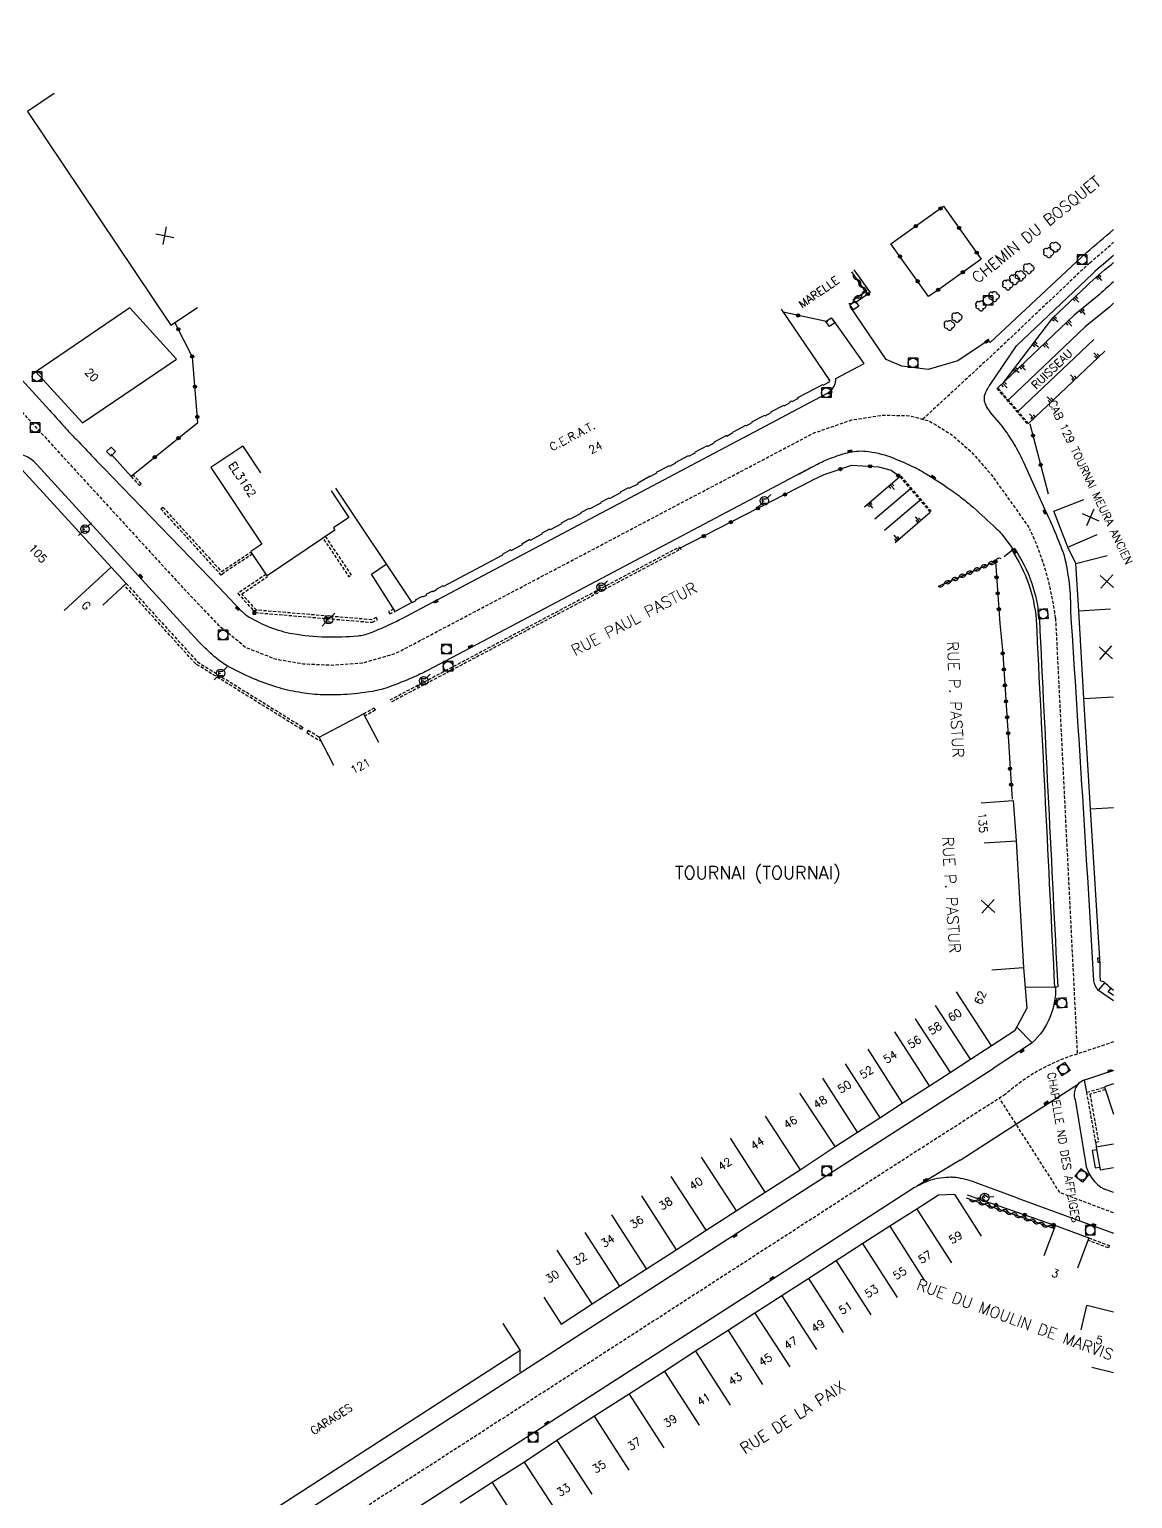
# Model space of a CAD drawing. Header units: millimetres. Extents: x 80999 to 82003, y 144000 to 145000.
# Drawn here: x 81830.7 to 82003, y 144390.5 to 144619.9 of the extents above; entities that cross this region are included whole.
import ezdxf
from ezdxf.enums import TextEntityAlignment as Align

# ---------------------------------------------------------------- set-up
doc = ezdxf.new("R2010")
doc.units = ezdxf.units.MM
doc.linetypes.add('DASHED', pattern=[0.75, 0.5, -0.25])
doc.layers.get('0').update_dxf_attribs({"linetype": 'CONTINUOUS'})
for name, color, linetype in [('W0001', 6, 'DASHED'), ('W0008', 7, 'CONTINUOUS'), ('W0100', 7, 'CONTINUOUS'), ('W0112', 1, 'DASHED'), ('W0211', 2, 'CONTINUOUS'), ('W0300', 7, 'CONTINUOUS'), ('W0310', 3, 'CONTINUOUS'), ('W0322', 7, 'CONTINUOUS'), ('W0330', 7, 'CONTINUOUS'), ('W0334', 7, 'CONTINUOUS'), ('W0400', 7, 'CONTINUOUS'), ('W0420', 7, 'CONTINUOUS'), ('W0471', 7, 'CONTINUOUS'), ('W0500', 5, 'DASHED'), ('W0980', 7, 'CONTINUOUS'), ('W0984', 7, 'CONTINUOUS'), ('W0989', 7, 'CONTINUOUS'), ('W0991', 7, 'CONTINUOUS'), ('W1102', 7, 'CONTINUOUS')]:
    doc.layers.add(name, color=color, linetype=linetype)
doc.styles.get("Standard").update_dxf_attribs({"font": 'romans.shx', "width": 0.85})

# ---------------------------------------------------------------- blocks, each defined once
blk = doc.blocks.new('t211o')
at = {"color": 0, "linetype": 'Continuous'}
for p, q in [((-0.29, 0.5), (-0.29, 0)), ((0, 1), (0, 0)), ((0.29, 0.5), (0.29, 0))]:
    blk.add_line(p, q, dxfattribs=at)
blk = doc.blocks.new('T420')
for p, q in [((0.75, 0.75), (-0.75, 0.75)), ((-0.75, 0.75), (-0.75, -0.75)), ((0.75, 0.75), (0.75, -0.75)), ((0.75, -0.75), (-0.75, -0.75))]:
    blk.add_line(p, q)
blk.add_ellipse((0, 0), major_axis=(-0.53, 0.53), ratio=1, start_param=3.926991, end_param=10.210176)
blk = doc.blocks.new('T400')
for p, q in [((-0.15, 0.3), (0.15, 0.3)), ((-0.15, -0.25), (-0.15, 0.3)), ((-0.15, 0.15), (0.15, 0.15)), ((-0.15, 0), (0.15, 0)), ((0.15, 0.3), (0.15, -0.25)), ((-0.15, -0.15), (0.15, -0.15)), ((-0.15, -0.25), (-0.15, -0.3)), ((-0.15, -0.3), (0.15, -0.3)), ((0.15, -0.3), (0.15, -0.25))]:
    blk.add_line(p, q)
blk = doc.blocks.new('t112o')
at = {"color": 0, "linetype": 'Continuous'}
for p, q in [((-0.5, 0.5), (0.5, 0.5)), ((-0.5, -0.5), (-0.5, 0.5)), ((0.5, 0.5), (0.5, -0.5)), ((0.5, -0.5), (-0.5, -0.5))]:
    blk.add_line(p, q, dxfattribs=at)
blk = doc.blocks.new('T471')
for p, q in [((-0.333334, 0.333334), (-0.333334, -0.333334)), ((-0.333334, 0.333334), (0.333334, 0.333334)), ((-0.333334, 0), (0, 0)), ((0.500001, 0.500001), (1.000002, 1.000002)), ((-0.500001, -0.500001), (-1.000002, -1.000002)), ((-0.333334, -0.333334), (0.333334, -0.333334))]:
    blk.add_line(p, q)
blk.add_ellipse((0, 0), major_axis=(0.471405, 0.471405), ratio=1, start_param=5.4977871438, end_param=11.780972451)
blk = doc.blocks.new('t330o')
at = {"color": 0, "linetype": 'Continuous'}
for p, q in [((0.25, -0.25), (-0.25, 0.25)), ((-0.25, -0.25), (0.25, 0.25)), ((-0.25, 0.25), (-0.25, -0.25)), ((0.25, 0.25), (-0.25, 0.25)), ((0.25, -0.25), (0.25, 0.25)), ((-0.25, -0.25), (0.25, -0.25)), ((-0.25, -0.25), (-0.25, -0.25))]:
    blk.add_line(p, q, dxfattribs=at)
blk = doc.blocks.new('T300')
for p, q in [((-0.8, 0.51), (-0.86, 0.34)), ((-0.86, 0.34), (-0.86, 0.17)), ((-0.86, 0.17), (-0.74, 0.06)), ((-0.69, 0.63), (-0.8, 0.51)), ((-0.8, -0.06), (-0.74, 0.06)), ((-0.74, 0.06), (-0.69, 0.11)), ((-0.57, 0.69), (-0.69, 0.63)), ((-0.46, 0.69), (-0.57, 0.69)), ((-0.29, 0.63), (-0.46, 0.69)), ((-0.29, 0.63), (-0.17, 0.74)), ((-0.23, 0.57), (-0.29, 0.63)), ((-0.17, 0.74), (-0.06, 0.8)), ((-0.06, 0.8), (0.06, 0.8)), ((0.06, 0.8), (0.23, 0.74)), ((0.23, 0.74), (0.34, 0.63)), ((0.34, 0.63), (0.4, 0.51)), ((0.46, 0.46), (0.34, 0.46)), ((0.4, 0.51), (0.4, 0.46)), ((0.57, 0.4), (0.46, 0.46)), ((0.57, 0.4), (0.69, 0.29)), ((0.69, 0.29), (0.74, 0.17)), ((0.74, 0.06), (0.69, -0.17)), ((0.74, 0.17), (0.74, 0.06)), ((-0.8, -0.17), (-0.8, -0.06)), ((-0.8, -0.23), (-0.8, -0.17)), ((-0.74, -0.34), (-0.8, -0.23)), ((-0.69, -0.4), (-0.74, -0.34)), ((-0.51, -0.46), (-0.69, -0.4)), ((-0.4, -0.46), (-0.51, -0.46)), ((-0.4, -0.46), (-0.34, -0.46)), ((-0.34, -0.46), (-0.34, -0.4)), ((-0.34, -0.51), (-0.34, -0.46)), ((-0.29, -0.63), (-0.34, -0.51)), ((-0.17, -0.74), (-0.29, -0.63)), ((-0.06, -0.8), (-0.17, -0.74)), ((0.06, -0.8), (-0.06, -0.8)), ((0.17, -0.74), (0.06, -0.8)), ((0.23, -0.69), (0.17, -0.74)), ((0.29, -0.46), (0.23, -0.46)), ((0.29, -0.63), (0.23, -0.69)), ((0.46, -0.4), (0.29, -0.46)), ((0.34, -0.51), (0.29, -0.63)), ((0.34, -0.51), (0.34, -0.46)), ((0.57, -0.34), (0.46, -0.4)), ((0.63, -0.29), (0.57, -0.34)), ((0.69, -0.17), (0.63, -0.29))]:
    blk.add_line(p, q)
blk = doc.blocks.new('t322o')
at = {"color": 0, "linetype": 'Continuous'}
for radius in [0.25, 0.15]:
    blk.add_circle((0, 0), radius, dxfattribs=at)
blk = doc.blocks.new('t310o')
at = {"color": 0, "linetype": 'Continuous'}
for centre, start, end in [((-0.5, 0.38), 216.8699, 323.1304), ((0.5, -0.37), 36.8699, 143.1303)]:
    blk.add_arc(centre, 0.625, start, end, dxfattribs=at)
blk = doc.blocks.new('t991o')
at = {"color": 0, "linetype": 'Continuous'}
for p, q in [((-1, 1), (1, -1)), ((-1, -1), (1, 1))]:
    blk.add_line(p, q, dxfattribs=at)

msp = doc.modelspace()

# ---------------------------------------------------------------- linework, layer by layer
at = {"layer": 'W0001', "flags": 128}
for points in [[(81774.82, 144619.9), (81854.84, 144532.53)], [(81996.27, 144583.44), (81998.22, 144585.09), (82000, 144586.66)], [(81996.27, 144583.44), (81981.58, 144569.53), (81970.2, 144559.02)], [(81854.84, 144532.53), (81860.12, 144526.97), (81864.51, 144523.39), (81869.09, 144521.58), (81873.48, 144520.82), (81878.06, 144520.63), (81882.71, 144520.95), (81887.91, 144522.45), (81892.71, 144524.99), (81953.21, 144556.88), (81959.1, 144558.91), (81963.97, 144559.67), (81968.15, 144559.56), (81971.23, 144558.75), (81974.74, 144556.59), (81977.84, 144553.86), (81980.92, 144550.32), (81984.21, 144545.74), (81986.9, 144541.9)], [(81983.13, 144453.6), (81967.33, 144443.48), (81841.14, 144361.96)], [(82000, 144435.08), (81996.87, 144436.25), (81991.63, 144438.22), (81982.18, 144452.99)]]:
    msp.add_lwpolyline(points, dxfattribs=at)
at = {"layer": 'W0001'}
msp.add_lwpolyline([(81986.9, 144541.9, -0.079689), (81990.92, 144527.95, 0.000269), (81994.32, 144459.88)], format="xyb", dxfattribs=at)
at = {"layer": 'W0001', "flags": 128}
msp.add_lwpolyline([(82000, 144461.78, 0.000019), (81994.32, 144459.88, 0.110793), (81983.13, 144453.6, 0.110793)], format="xyb", dxfattribs=at)
at = {"layer": 'W0008', "flags": 128}
for points in [[(81995.81, 144585.1, 0.005765), (82000, 144588.63)], [(82000, 144584.61, -0.002034), (81996.73, 144581.79)], [(81989.26, 144544.98), (81986.04, 144552.13, 0.012598), (81985.4, 144553.45, 0.011789), (81984.65, 144554.83, 0.010372), (81984.09, 144555.76, 0.008357), (81983.35, 144556.87, 0.005614), (81982.61, 144557.94, 0.021861), (81982.4, 144558.21), (81980.78, 144560.09, -0.054282), (81980.17, 144560.99, -0.067523), (81979.86, 144561.81, -0.083526), (81979.83, 144562.5, -0.084052), (81980.02, 144563.16, -0.013585), (81980.4, 144563.92, -0.023981), (81980.65, 144564.33), (81984.83, 144570.46), (81996.73, 144581.79)], [(81855.34, 144526.25), (81847.17, 144535.21), (81831.92, 144551.92, 0.031739), (81831.51, 144552.32, 0.01973), (81830.78, 144552.89, 0.088879), (81829.86, 144553.33, 0.086021), (81828.81, 144553.44, 0.018076), (81827.87, 144553.33, 0.031059), (81827.33, 144553.22), (81785.63, 144541.71), (81715.2, 144522.29)], [(81950.83, 144550.46), (81953.77, 144552.01, -0.030491), (81955.8, 144552.92, -0.024239), (81958.46, 144553.79, -0.091423), (81961.28, 144554.02, -0.064851), (81965.15, 144553.12, -0.020432), (81968.39, 144551.75, -0.027213), (81970.72, 144550.49, -0.011704), (81974.02, 144548.37, -0.015602), (81976.4, 144546.64, -0.016802), (81978.06, 144545.26, -0.007453), (81981.67, 144541.97, -0.033384), (81982.52, 144541.05), (81984.23, 144538.82), (81984.06, 144538.69, -0.091155), (81984.15, 144538.51, -0.001136)], [(81952.86, 144551.55), (81901.44, 144524.32), (81892.86, 144519.78, -0.019572), (81890.5, 144518.65, -0.013779), (81887.03, 144517.26, -0.045565), (81884.27, 144516.52, -0.028563), (81879.75, 144516.01, -0.027231), (81876.13, 144516, -0.029156), (81872.77, 144516.37, -0.030593), (81869.32, 144517.18, -0.028225), (81865.72, 144518.49, -0.027395), (81861.58, 144520.53, -0.052822), (81859.63, 144521.93, -0.008255), (81857.93, 144523.48, -0.018217), (81857.2, 144524.22), (81855.34, 144526.25)], [(81984.91, 144437.44), (81978.39, 144439.84, 0.027914), (81976.88, 144440.3, 0.028112), (81975.34, 144440.59, 0.028381), (81974.79, 144440.63, 0.017066), (81973.87, 144440.61, 0.043602), (81972.04, 144440.36, 0.050839), (81970.53, 144439.84, 0.010921), (81969.4, 144439.29, 0.024694), (81968.92, 144439.02), (81945.89, 144424.17), (81912.99, 144403), (81880.47, 144382.05), (81846.85, 144360.37), (81843.56, 144358.23)]]:
    msp.add_lwpolyline(points, format="xyb", dxfattribs=at)
for points in [[(81995.81, 144585.1), (81980.72, 144570.98), (81980.43, 144571.33), (81975.65, 144568.15), (81971.06, 144566.78), (81966.92, 144567.29), (81964.49, 144568.34), (81958.85, 144576.63)], [(81838.72, 144365.7), (81871.13, 144386.71), (81942.04, 144432.46), (81981.18, 144457.62)], [(81976.05, 144443.3), (81969.4, 144439.29)], [(82000, 144438.24), (81998.59, 144438.76)], [(81984.91, 144437.44), (82000, 144431.9)], [(81907.32, 144410.26), (81907.36, 144413.59)]]:
    msp.add_lwpolyline(points, dxfattribs=at)
at = {"layer": 'W0008'}
for points in [[(81825.58, 144569.45), (81833.86, 144560.41, -0.004713), (81835.61, 144558.46, 0.007048), (81836.79, 144557.16, 0.006053), (81837.97, 144555.93, -0.003621), (81839.95, 144553.87, -0.001047), (81841.63, 144552.1, 0.002986), (81842.22, 144551.48), (81860.33, 144532.74), (81863.71, 144529.17, 0.072334), (81865.05, 144528.12, 0.034422), (81868.25, 144526.55, 0.053199), (81871.8, 144525.54, 0.03751), (81877, 144525.03, 0.028012), (81881.97, 144525.2, 0.07031), (81883.9, 144525.65, 0.013514), (81886.65, 144526.81, 0.01593), (81888.91, 144527.92), (81891.91, 144529.51), (81955.2, 144563.04, 0.0306), (81955.53, 144563.24, 0.023488), (81955.93, 144563.55, 0.078429), (81956.08, 144563.73, 0.025042), (81956.44, 144564.36, 0.070061), (81956.57, 144564.78, 0.049677), (81956.62, 144565.4), (81961.03, 144567.74), (81956.11, 144574.7)], [(82000, 144468.17), (81997.64, 144469.8, -0.171746), (81996.93, 144471.33, 0.001318), (81993.32, 144528.92, 0.063036), (81992.32, 144537.68, 0.023968), (81989.26, 144544.98)], [(81984.54, 144538.81, -0.125386), (81988.4, 144527.78, 0.000227), (81991.26, 144470.36), (81990.94, 144470.34, -0.210935), (81987.28, 144461.61), (81981.18, 144457.62)], [(82000, 144457.32), (81995.58, 144455.86, 0.438562), (81993.97, 144452.79), (81995.59, 144442.94, 0.239751), (81998.59, 144438.76)]]:
    msp.add_lwpolyline(points, format="xyb", dxfattribs=at)
at = {"layer": 'W0100', "flags": 128}
for points in [[(81834.58, 144609.86), (81830.43, 144607.07), (81852.82, 144573.7), (81856.97, 144576.49)], [(81948.11, 144576.18), (81955.7, 144565.01), (81955.51, 144564.9), (81955.56, 144564.82), (81954.61, 144564.3), (81954.55, 144564.4), (81950.66, 144562.36), (81950.72, 144562.25), (81950.72, 144562.25), (81949.77, 144561.74), (81949.71, 144561.85), (81949.41, 144561.7), (81949.46, 144561.59), (81948.51, 144561.07), (81948.45, 144561.17), (81948.45, 144561.17), (81946.43, 144560.14), (81946.48, 144560.03), (81946.48, 144560.03), (81945.53, 144559.5), (81945.47, 144559.6), (81943.46, 144558.55), (81943.52, 144558.44), (81942.56, 144557.93), (81942.51, 144558.03), (81940.49, 144556.97), (81940.54, 144556.87), (81940.54, 144556.87), (81939.59, 144556.34), (81939.53, 144556.45), (81937.51, 144555.4), (81937.57, 144555.29), (81937.57, 144555.29), (81936.62, 144554.77), (81936.56, 144554.88), (81934.54, 144553.83), (81934.6, 144553.72), (81933.64, 144553.2), (81933.59, 144553.3), (81931.56, 144552.23), (81931.61, 144552.13), (81930.66, 144551.62), (81930.6, 144551.73), (81930.6, 144551.73), (81928.58, 144550.68), (81928.64, 144550.57), (81928.64, 144550.57), (81927.68, 144550.05), (81927.62, 144550.15), (81927.62, 144550.15), (81925.64, 144549), (81925.7, 144548.89), (81925.7, 144548.89), (81924.32, 144548.21), (81924.32, 144548.21), (81924.26, 144548.32), (81922.94, 144547.63), (81923, 144547.52), (81921.22, 144546.6), (81921.17, 144546.71), (81921.17, 144546.71), (81919.86, 144546.02), (81919.92, 144545.92), (81919.92, 144545.92), (81918.13, 144544.99), (81918.08, 144545.1), (81916.77, 144544.42), (81916.83, 144544.31), (81916.83, 144544.31), (81915.06, 144543.37), (81915.01, 144543.47), (81913.72, 144542.78), (81913.77, 144542.68), (81912, 144541.75), (81911.94, 144541.85), (81911.94, 144541.85), (81910.65, 144541.17), (81910.71, 144541.06), (81908.91, 144540.1), (81908.86, 144540.21), (81908.86, 144540.21), (81907.6, 144539.52), (81907.65, 144539.41), (81907.65, 144539.41), (81905.87, 144538.49), (81905.81, 144538.6), (81904.53, 144537.91), (81904.58, 144537.81), (81895.35, 144532.92), (81895.29, 144533.02), (81894.21, 144532.45), (81894.27, 144532.35), (81894.27, 144532.35), (81893.73, 144532.07), (81893.67, 144532.18), (81892.59, 144531.62), (81892.65, 144531.51), (81892.11, 144531.24), (81892.05, 144531.34), (81890.97, 144530.76), (81891.03, 144530.65), (81890.44, 144530.35), (81890.4, 144530.41)], [(81864.05, 144554.81), (81859.04, 144551.48)], [(81864.05, 144554.81), (81866.82, 144550.64)], [(81845.84, 144533.37), (81843.49, 144535.92), (81829.54, 144551.17), (81819.64, 144548.49)], [(81859.04, 144551.48), (81867.02, 144539.49)], [(81878.48, 144548.26), (81890.4, 144530.41), (81887.8, 144529), (81884.13, 144534.83), (81886.43, 144536.36)], [(81867.02, 144539.49), (81865.31, 144538.35)], [(81842.16, 144529.98), (81845.84, 144533.37)], [(81878.26, 144504.94), (81875.94, 144509.37), (81882.88, 144513), (81885.2, 144508.57)], [(81913.75, 144417.71), (81918.59, 144420.86), (81922.86, 144423.63), (81927.07, 144426.34), (81931.72, 144429.33), (81936.37, 144432.36), (81941.05, 144435.39), (81945.59, 144438.31), (81951.06, 144441.81), (81956.5, 144445.42), (81960, 144447.69), (81963.48, 144449.94), (81967, 144452.2), (81971.27, 144454.94), (81974.47, 144457.01), (81977.65, 144459.09), (81980.87, 144461.19), (81984.63, 144463.63), (81986.43, 144467.01)], [(81975.24, 144437.89), (81975.04, 144437.95), (81972.65, 144437.85), (81969.29, 144435.68), (81965.05, 144432.98), (81960.84, 144430.29), (81956.67, 144427.57), (81952.43, 144424.83), (81948.2, 144422.14), (81944, 144419.42), (81939.79, 144416.7), (81934.72, 144413.47), (81929.89, 144410.32), (81924.36, 144406.78), (81918.95, 144403.31), (81913.05, 144399.51), (81908.01, 144396.17), (81902.99, 144392.96), (81897.97, 144389.73)], [(81979.39, 144431.46), (81975.24, 144437.89)], [(81989.17, 144428.41), (81990.91, 144433.09), (81996.11, 144431.16), (81994.37, 144426.47)], [(81911.02, 144421.9), (81913.75, 144417.71)], [(81994.91, 144416.82), (81995.83, 144420.59)], [(82000, 144419.58), (81995.83, 144420.59)], [(81904.64, 144417.79), (81907.36, 144413.59), (81858.06, 144381.75), (81855.35, 144385.95)], [(81996.61, 144410.96), (82000, 144410.14)]]:
    msp.add_lwpolyline(points, dxfattribs=at)
msp.add_lwpolyline([(81853.66, 144568.41), (81846.4, 144576.39), (81831.73, 144566.43), (81838.99, 144558.46)], close=True, dxfattribs=at)
at = {"layer": 'W0100'}
for points in [[(81877.82, 144547.82), (81880.59, 144543.66), (81878.18, 144542.05), (81878.41, 144541.7), (81867.83, 144534.57), (81865.31, 144538.35)], [(81979.34, 144499.13), (81984.33, 144499.49), (81984.78, 144493.19), (81985.95, 144473.38), (81986.43, 144467.01)], [(82000, 144455.24), (81998.59, 144454.77), (82000, 144450.47)], [(82000, 144445.82), (81997.28, 144445.35), (81997.87, 144441.79), (82000, 144442.15)]]:
    msp.add_lwpolyline(points, dxfattribs=at)
msp.add_lwpolyline([(82000, 144469.83, -0.046684), (81998.79, 144470.86, 0.265069), (81998.05, 144471.24), (81997.94, 144471.33), (81997.88, 144472.22), (81997.9, 144473.9), (81996.36, 144498.19), (81995.35, 144515.4), (81994.54, 144529.1), (81994.08, 144536.48), (81992.86, 144539.03), (81990.67, 144544.66), (81995.34, 144546.47)], format="xyb", dxfattribs=at)
at = {"layer": 'W0112', "flags": 128}
for points in [[(81986.71, 144558.34), (81981.92, 144563.93), (81981.78, 144563.81), (81986.57, 144558.22)], [(81966.6, 144550.05), (81971.36, 144544.5), (81971.53, 144544.64), (81966.76, 144550.19)], [(81932.24, 144539.1), (81932.43, 144538.74), (81887.29, 144514.88), (81887.11, 144515.23)]]:
    msp.add_lwpolyline(points, close=True, dxfattribs=at)
at = {"layer": 'W0112'}
for points in [[(81846.6, 144550.09), (81847.89, 144548.66), (81848.19, 144548.93), (81846.9, 144550.36)], [(81865.56, 144537.98), (81860.96, 144534.94), (81860.91, 144534.89), (81860.67, 144534.67), (81851.26, 144545), (81851.56, 144545.27), (81860.69, 144535.24), (81865.34, 144538.31)], [(81867.67, 144534.8), (81863.26, 144531.83), (81865.97, 144528.82), (81884.27, 144527.3), (81885.07, 144527.7), (81884.88, 144528.06), (81884.19, 144527.7), (81866.16, 144529.21), (81863.86, 144531.75), (81867.9, 144534.46)], [(81845.84, 144533.37), (81856.94, 144521.13), (81873.4, 144510.93), (81873.19, 144510.59), (81856.68, 144520.82), (81845.54, 144533.1)], [(81887.58, 144529.34), (81886.8, 144528.98), (81886.97, 144528.62), (81887.8, 144529)], [(81882.88, 144513), (81884.52, 144513.93), (81884.72, 144513.58), (81883.08, 144512.65)], [(81875.93, 144509.37), (81874.24, 144510.41), (81874.03, 144510.07), (81876.3, 144508.67)], [(81998.74, 144454.32), (81996.3, 144453.61), (81997.63, 144446.16), (81997.21, 144446.09), (81995.81, 144453.91), (81998.61, 144454.73)], [(81996.11, 144431.16), (81999.32, 144429.99), (81999.18, 144429.61), (81995.98, 144430.78)]]:
    msp.add_lwpolyline(points, dxfattribs=at)
at = {"layer": 'W0112', "flags": 128}
msp.add_lwpolyline([(81876.91, 144540.68), (81880.98, 144534.63), (81880.65, 144534.4), (81876.58, 144540.46)], dxfattribs=at)
at = {"layer": 'W0211', "flags": 128}
for points in [[(81982.89, 144564.86), (81990.51, 144574.84), (81995.86, 144579.9, -0.021419), (81999.53, 144583.1, 0.000951), (82000, 144583.47)], [(82000, 144580.47, 0.015566), (81997.46, 144578.21), (81993.83, 144575.26)], [(82000, 144577.16, 0.005846), (81999.11, 144576.33), (81995.55, 144573.45)]]:
    msp.add_lwpolyline(points, format="xyb", dxfattribs=at)
for points in [[(81981.92, 144563.93), (81981.92, 144563.93), (81993.83, 144575.26)], [(81983.65, 144562.12), (81995.55, 144573.45)], [(81984.99, 144560.15), (81996.89, 144571.48)], [(81986.71, 144558.34), (81986.71, 144558.34), (81998.62, 144569.67)], [(81961.1, 144545.33), (81966.6, 144550.05)], [(81962.73, 144543.44), (81968.23, 144548.15)], [(81964.24, 144541.68), (81969.73, 144546.4)], [(81965.87, 144539.78), (81971.36, 144544.5)]]:
    msp.add_lwpolyline(points, dxfattribs=at)
at = {"layer": 'W0310', "flags": 128}
for points in [[(81959.05, 144582.05), (81961.26, 144578.93), (81959.3, 144577.56)], [(81976.99, 144437.44), (81990.75, 144432.62)]]:
    msp.add_lwpolyline(points, dxfattribs=at)
at = {"layer": 'W0310'}
msp.add_lwpolyline([(81981.54, 144536.82), (81972.61, 144532.92)], dxfattribs=at)
at = {"layer": 'W0322', "flags": 128}
msp.add_lwpolyline([(81965.22, 144586.42), (81973.46, 144592.27), (81979.34, 144584.02), (81978.4, 144583.35), (81972.68, 144579.28), (81971.1, 144578.18)], close=True, dxfattribs=at)
for points in [[(81959.46, 144582.34), (81961.96, 144578.81), (81959.59, 144577.15)], [(81955.38, 144574.22), (81948.41, 144575.74)], [(81846.6, 144550.1), (81857.01, 144558.52), (81856.19, 144568.72), (81853.44, 144574.1)], [(81989.82, 144547.3), (81986.94, 144558.22)], [(81843.46, 144553.54), (81846.6, 144550.09)], [(81952.92, 144549.5), (81954.82, 144550.37), (81959.1, 144551.83), (81963.31, 144551.6), (81965.28, 144551.04), (81966.6, 144550.05)], [(81952.91, 144549.43), (81931.92, 144538.68)], [(81977.15, 144437.91), (81990.91, 144433.09)]]:
    msp.add_lwpolyline(points, dxfattribs=at)
at = {"layer": 'W0322'}
for points in [[(81981.54, 144536.82), (81982.25, 144527.13)], [(81982.68, 144522.44), (81983.55, 144509.6)], [(81983.82, 144504.43), (81984.15, 144499.67)]]:
    msp.add_lwpolyline(points, dxfattribs=at)
at = {"layer": 'W0334'}
msp.add_line((81997.21, 144446.09), (81997.28, 144445.35), dxfattribs=at)
for points in [[(81984.54, 144538.81), (81982.92, 144537.55)], [(81982.25, 144527.13), (81982.68, 144522.44)], [(81983.55, 144509.6), (81983.82, 144504.43)], [(81997.88, 144474.19), (81997.6, 144474.17), (81997.52, 144474.91), (81997.83, 144474.93)], [(81986.18, 144470.38), (81990.77, 144470.33)], [(81998.64, 144471.04), (81997.56, 144469.88)], [(82000, 144469), (81999.14, 144469.59), (81999.58, 144470.14)], [(81984.87, 144464.09), (81987.28, 144461.61)], [(81976.05, 144443.3), (81994.49, 144455.22)], [(81995.81, 144453.91), (81995.45, 144455.82)], [(81997.35, 144444.91), (81996.65, 144444.8), (81997.14, 144442.09), (81997.8, 144442.2)]]:
    msp.add_lwpolyline(points, dxfattribs=at)
msp.add_lwpolyline([(81984.15, 144538.51, -0.124866), (81987.9, 144527.75, 0.000227), (81990.77, 144470.33), (81990.94, 144470.34)], format="xyb", dxfattribs=at)
at = {"layer": 'W1102'}
for p, q in [((81992.86, 144539.03), (81997.45, 144541.02)), ((81994.08, 144536.48), (81999.01, 144537.76)), ((81994.54, 144529.1), (81999.53, 144529.41)), ((81995.35, 144515.4), (82000, 144515.67)), ((81996.36, 144498.19), (82000, 144498.4)), ((81979.79, 144492.86), (81984.78, 144493.19)), ((81980.96, 144473.04), (81985.95, 144473.38))]:
    msp.add_line(p, q, dxfattribs=at)
at = {"layer": 'W1102', "flags": 128}
for points in [[(81836.13, 144529.15), (81843.49, 144535.92)], [(81975.42, 144469.58), (81980.87, 144461.19)], [(81977.65, 144459.09), (81972.18, 144467.47)], [(81971.27, 144454.94), (81965.86, 144463.35)], [(81969.01, 144465.39), (81974.47, 144457.01)], [(81961.6, 144460.62), (81967, 144452.2)], [(81958.06, 144458.35), (81963.48, 144449.94)], [(81960, 144447.69), (81954.57, 144456.09)], [(81956.5, 144445.42), (81951.01, 144453.79)], [(81945.6, 144450.19), (81951.06, 144441.81)], [(81945.59, 144438.31), (81940.19, 144446.73)], [(81935.62, 144443.79), (81941.05, 144435.39)], [(81936.37, 144432.36), (81930.93, 144440.75)], [(81926.29, 144437.73), (81931.72, 144429.33)], [(81969.29, 144435.68), (81974.68, 144427.27)], [(81927.07, 144426.34), (81921.65, 144434.75)], [(81917.43, 144432.02), (81922.86, 144423.63)], [(81965.05, 144432.98), (81970.43, 144424.55)], [(81918.59, 144420.86), (81913.14, 144429.25)], [(81966.26, 144421.88), (81960.84, 144430.29)], [(81956.67, 144427.57), (81962.11, 144419.18)], [(81957.83, 144416.41), (81952.43, 144424.83)], [(81948.2, 144422.14), (81953.59, 144413.72)], [(81944, 144419.42), (81949.43, 144411.03)], [(81939.79, 144416.7), (81945.19, 144408.28)], [(81934.72, 144413.47), (81940.13, 144405.06)], [(81929.89, 144410.32), (81935.31, 144401.92)], [(81924.36, 144406.78), (81929.76, 144398.37)], [(81924.36, 144394.9), (81918.95, 144403.31)], [(81913.05, 144399.51), (81918.52, 144391.14)], [(81913.46, 144387.79), (81908.01, 144396.17)], [(81902.99, 144392.96), (81908.39, 144384.54)]]:
    msp.add_lwpolyline(points, dxfattribs=at)

# ---------------------------------------------------------------- block references
at = {"layer": 'W0112'}
for p, rotation in [((81959.51, 144576.78), 35.07194469186106), ((81955.75, 144574.17), 34.82670485975898), ((81843.47, 144553.96), 314.5285823589406)]:
    msp.add_blockref('t112o', p, dxfattribs=dict(at, rotation=rotation))
at = {"layer": 'W0211'}
for p, rotation in [((81997.52, 144581.41), 221.1801776841786), ((81993.86, 144578.01), 223.4407519282786), ((81994.93, 144576.15), 219.0092444465453), ((81990.51, 144574.84), 232.6587637842321), ((81992.79, 144574.28), 223.5802817928694), ((81987.47, 144570.86), 232.6587637843134), ((81989.17, 144570.83), 223.5802817926278), ((81997.58, 144568.68), 43.58028179286944), ((81984.44, 144566.89), 232.6587637839419), ((81985.54, 144567.38), 223.5802817928694), ((81982.69, 144564.66), 223.5802817928694), ((81993.96, 144565.23), 43.58028179286944), ((81990.33, 144561.79), 43.58028179286944), ((81987.55, 144559.13), 43.58028179286944), ((81965.11, 144548.78), 220.6549644007596), ((81961.76, 144545.9), 220.6549644007596), ((81969.66, 144543.04), 40.65496440075964), ((81966.31, 144540.16), 40.65496440075964)]:
    msp.add_blockref('t211o', p, dxfattribs=dict(at, rotation=rotation))
at = {"layer": 'W0300'}
for p in [(81989.89, 144585.01), (81990.92, 144585.88), (81986.79, 144582.54), (81983.51, 144579.97), (81984.58, 144580.8), (81985.48, 144581.38), (81981.36, 144578.15), (81975.57, 144574.9), (81979.31, 144576.7), (81974.4, 144573.66)]:
    msp.add_blockref('T300', p, dxfattribs=at)
at = {"layer": 'W0310'}
for p, rotation in [((81959.92, 144580.82), 305.3512776732831), ((81960.79, 144579.6), 305.3512776732831), ((81959.48, 144577.68), 215.0719446923306), ((81960.71, 144578.54), 215.0719446923306), ((81980.39, 144536.32), 203.591572662265), ((81981.54, 144536.82), 203.591572662265), ((81974.66, 144533.82), 203.591572662265), ((81975.81, 144534.32), 203.591572662265), ((81976.95, 144534.82), 203.591572662265), ((81978.1, 144535.32), 203.591572662265), ((81979.24, 144535.82), 203.591572662265), ((81973.52, 144533.32), 203.591572662265), ((81978.4, 144436.94), 340.7164551054678), ((81979.82, 144436.45), 340.7164551054678), ((81981.23, 144435.95), 340.7164551054678), ((81982.65, 144435.46), 340.7164551054678), ((81984.07, 144434.96), 340.7164551054678), ((81985.48, 144434.46), 340.7164551054678), ((81986.9, 144433.97), 340.7164551054678), ((81988.31, 144433.47), 340.7164551054678), ((81989.73, 144432.98), 340.7164551054678)]:
    msp.add_blockref('t310o', p, dxfattribs=dict(at, rotation=rotation))
at = {"layer": 'W0322'}
for p, rotation in [((81972.97, 144591.92), 35.35127767314805), ((81969.1, 144589.17), 35.35127767314805), ((81975.87, 144588.88), 305.4957788462023), ((81966.64, 144584.43), 125.4957788462979), ((81978.63, 144585.02), 305.4957788462023), ((81969.4, 144580.57), 125.4957788462979), ((81976.46, 144581.97), 215.4957788462085), ((81961.61, 144578.57), 215.0719446919462), ((81972.6, 144579.22), 214.7381555292805), ((81853.97, 144573.06), 117.0452573220598), ((81950.74, 144575.23), 167.666682995698), ((81856.13, 144568.83), 117.0452573220598), ((81856.56, 144564.11), 94.5828860097354), ((81856.94, 144559.38), 94.5828860097354), ((81853.98, 144556.07), 38.97241014262758), ((81987.4, 144556.48), 104.8069057540379), ((81850.29, 144553.08), 38.97241014262758), ((81957.33, 144551.23), 18.82399595373784), ((81961.98, 144551.67), 356.8503934131077), ((81966.38, 144550.22), 323.2178941037367), ((81988.61, 144551.89), 104.8069057540379), ((81948.68, 144547.26), 207.1085361829152), ((81944.45, 144545.1), 207.1085361829152), ((81940.23, 144542.94), 207.1085361829152), ((81936, 144540.77), 207.1085361829152), ((81981.54, 144536.82), 274.203833893534), ((81981.72, 144534.33), 274.203833893534), ((81981.9, 144531.83), 274.203833893534), ((81982.08, 144529.34), 274.203833893534), ((81982.68, 144522.44), 273.887681142343), ((81982.85, 144519.95), 273.887681142343), ((81983.02, 144517.46), 273.887681142343), ((81983.19, 144514.96), 273.887681142343), ((81983.36, 144512.47), 273.887681142343), ((81983.53, 144509.97), 273.887681142343), ((81983.82, 144504.43), 273.996760993182), ((81983.99, 144501.94), 273.996760993182), ((81981.64, 144436.34), 340.7164551054678), ((81986.12, 144434.77), 340.7164551054678), ((81990.6, 144433.2), 340.7164551054678)]:
    msp.add_blockref('t322o', p, dxfattribs=dict(at, rotation=rotation))
at = {"layer": 'W0330'}
msp.add_blockref('t330o', (81865.83, 144528.84), dxfattribs=at)
at = {"layer": 'W0400'}
for p, rotation in [((81980.24, 144571.2), 124.773752288244), ((81955.74, 144563.22), 126.4512087320736), ((81958.81, 144554.02), 282.338417492532), ((81971.84, 144549.97), 237.6986110598423), ((81989.26, 144544.55), 204.167046766474), ((81984.52, 144538.4), 212.1247545966024), ((81848.07, 144534.46), 222.3212008134002), ((81863.22, 144529.47), 43.49857816109163), ((81894.18, 144530.54), 117.9124692790732), ((81899.59, 144523.51), 117.8577985535633), ((81990.93, 144467.95), 346.6880246186), ((81985.7, 144460.35), 124.0632015182389), ((81999.44, 144457.25), 288.689060729324), ((81989.49, 144452.25), 122.8786754563819), ((81970.6, 144440.19), 301.0660599294276), ((81996.91, 144433.2), 69.85078564182709), ((81940.87, 144431.53), 122.8295437023716), ((81946.66, 144424.84), 302.8136118182691), ((81911.54, 144402.24), 122.7913898352436)]:
    msp.add_blockref('T400', p, dxfattribs=dict(at, rotation=rotation))
at = {"layer": 'W0420'}
for p in [(81995.08, 144583.95), (81980.37, 144577.56), (81831.91, 144565.68), (81968.67, 144567.82), (81955.15, 144563.16), (81831.59, 144557.72), (81860.95, 144525.32), (81860.95, 144525.32), (81895.81, 144523.11), (81896.09, 144520.42), (81955.18, 144441.61), (81996.33, 144432.36), (81909.36, 144400.02)]:
    msp.add_blockref('T420', p, dxfattribs=at)
for p, rotation in [((81989, 144528.61), 274.203833893534), ((81991.92, 144467.84), 274.321098952274), ((81992.15, 144457.52), 32.8786754563819), ((81995.01, 144440.91), 321.304673250913)]:
    msp.add_blockref('T420', p, dxfattribs=dict(at, rotation=rotation))
at = {"layer": 'W0471'}
for p in [(81945.46, 144546.26), (81839.39, 144541.86), (81919.97, 144532.78), (81877.4, 144527.71), (81860.57, 144519.34), (81892.28, 144518.18)]:
    msp.add_blockref('T471', p, dxfattribs=at)
at = {"layer": 'W0471', "rotation": 321.304673250913}
msp.add_blockref('T471', (81979.87, 144437.49), dxfattribs=at)
at = {"layer": 'W0991'}
for p, rotation in [((81851.86, 144587.69), 33.85240036464243), ((81996.39, 144543.74), 21.19813655092781), ((81998.94, 144533.67), 3.570388200713396), ((81998.78, 144522.55), 3.401747504427733), ((81980.38, 144482.95), 3.384259226186766)]:
    msp.add_blockref('t991o', p, dxfattribs=dict(at, rotation=rotation))

# ---------------------------------------------------------------- texts
at = {"layer": 'W0500'}
msp.add_text('RUISSEAU', height=1.25, rotation=43.5803, dxfattribs=at).set_placement((81990.36, 144566.84), align=Align.MIDDLE)
at = {"layer": 'W0980'}
msp.add_text('TOURNAI (TOURNAI)', height=2, dxfattribs=at).set_placement((81944.43, 144488.06), align=Align.MIDDLE)
at = {"layer": 'W0984'}
for s, rotation, p in [('MARELLE', 35.0719, (81953.97, 144578.87)), ('CAB 129 TOURNAI MEURA ANCIEN', 295.567, (81996.4, 144549.18)), ('C.E.R.A.T.', 27.8811, (81915.47, 144556.37)), ('EL3162', 303.6324, (81863.95, 144549.62)), ('CHAPELLE ND DES AFFLIGES', 279.4269, (81992.2, 144445.32))]:
    msp.add_text(s, height=1.25, rotation=rotation, dxfattribs=at).set_placement(p, align=Align.MIDDLE)
at = {"layer": 'W0989'}
for s, rotation, p in [('CHEMIN DU BOSQUET', 38.781, (81987.98, 144588.57)), ('RUE PAUL PASTUR', 27.792, (81925.12, 144527.83)), ('RUE P. PASTUR', 272.8464, (81975.3, 144515.26)), ('RUE P. PASTUR', 273.5702, (81974.67, 144484.74)), ('RUE DU MOULIN DE MARVIS', 339.894, (81984.62, 144418.41)), ('RUE DE LA PAIX', 32.599, (81949.89, 144403.16))]:
    msp.add_text(s, height=1.75, rotation=rotation, dxfattribs=at).set_placement(p, align=Align.MIDDLE)
at = {"layer": 'W0991'}
for s, rotation, p in [('20', 312.3131, (81840.45, 144565.93)), ('24', 27.8811, (81919.11, 144554.59)), ('105', 312.4562, (81832.05, 144538.05)), ('G', 312.4562, (81839.58, 144529.91)), ('121', 27.6316, (81882.4, 144504.85)), ('135', 274.1379, (81979.57, 144496)), ('62', 67.4878, (81979.16, 144468.68)), ('60', 32.7035, (81975.19, 144465.97)), ('58', 32.7035, (81972.1, 144463.91)), ('56', 32.7035, (81968.88, 144461.78)), ('54', 32.7035, (81965.1, 144459.45)), ('52', 32.7035, (81961.39, 144457.05)), ('50', 32.7035, (81957.96, 144454.78)), ('48', 32.7035, (81954.18, 144452.38)), ('46', 32.7035, (81949.51, 144449.23)), ('44', 32.7035, (81944.37, 144445.93)), ('42', 32.7035, (81939.28, 144442.71)), ('40', 32.7035, (81934.77, 144439.66)), ('38', 32.7035, (81930.04, 144436.55)), ('36', 32.7035, (81925.52, 144433.66)), ('34', 32.7035, (81921.01, 144430.72)), ('59', 32.7035, (81975.32, 144431.25)), ('32', 32.7035, (81916.67, 144427.92)), ('57', 32.7035, (81970.54, 144428.18)), ('55', 32.7035, (81966.6, 144425.66)), ('30', 32.7035, (81912.34, 144425.15)), ('3', 339.6025, (81990.89, 144425.64)), ('53', 32.7035, (81962.17, 144422.84)), ('51', 32.7035, (81958.14, 144420.25)), ('49', 32.7035, (81953.84, 144417.45)), ('47', 32.7035, (81949.59, 144414.77)), ('5', 346.3301, (81997.77, 144415.21)), ('45', 32.7035, (81945.6, 144412.15)), ('43', 32.7035, (81940.91, 144409.17)), ('41', 32.7035, (81935.98, 144405.97)), ('GARAGES', 32.7035, (81877.86, 144402.87)), ('39', 32.7035, (81930.76, 144402.6)), ('37', 32.7035, (81925.15, 144399.01)), ('35', 32.7035, (81919.67, 144395.46)), ('33', 32.7035, (81914.1, 144391.82))]:
    msp.add_text(s, height=1.25, rotation=rotation, dxfattribs=at).set_placement(p, align=Align.MIDDLE)

doc.saveas('drawing.dxf')
